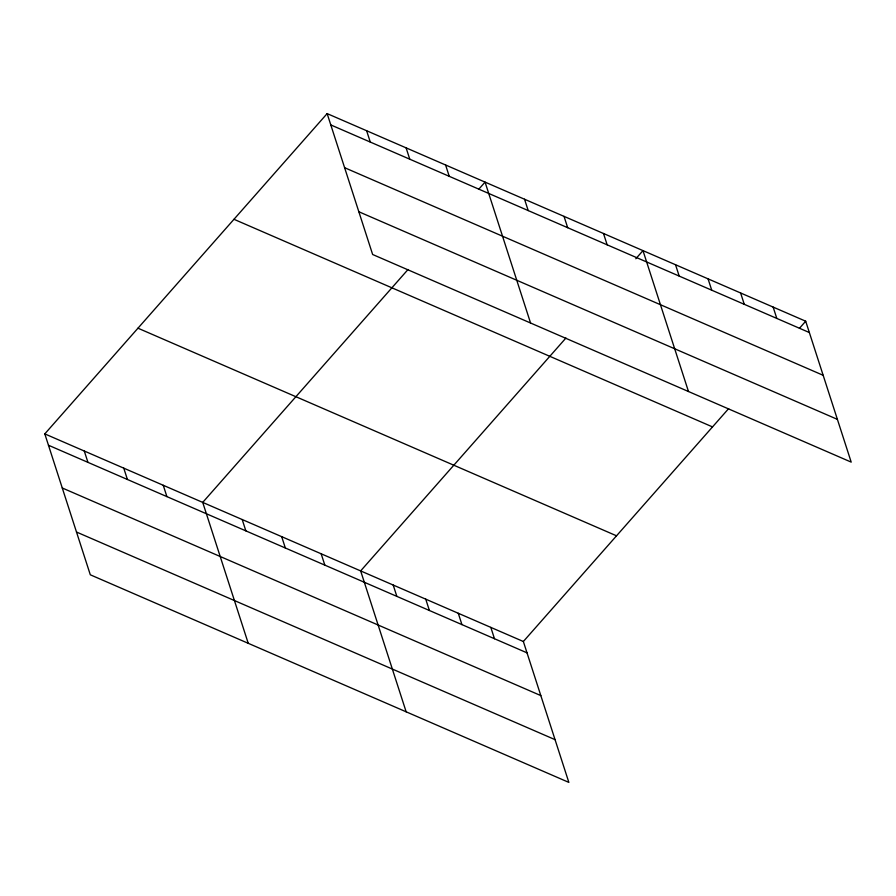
<?xml version="1.0" encoding="UTF-8"?>
<svg xmlns="http://www.w3.org/2000/svg" width="896" height="896" viewBox="0 0 896 896"><rect width="100%" height="100%" fill="white"/><g stroke="black" fill="none" stroke-linecap="round" stroke-linejoin="round"><path stroke-width="1.34" d="M44.8 433.888L523.354 641.502L568.859 782.398L90.306 574.795L44.8 433.888L327.141 113.602L805.694 321.205L851.2 462.112L372.646 254.498L327.141 113.602M408.016 269.517L202.72 502.398L248.237 643.306M478.789 189.224L485.061 182.112L530.566 323.008M565.936 338.027L360.651 570.909L406.157 711.816M635.813 258.754L642.981 250.622L688.486 391.518M523.354 641.502L728.65 408.61M799.422 328.328L805.694 321.205M330.803 124.936L809.357 332.55M344.613 167.698L823.166 375.301M358.837 211.747L837.39 419.362M233.968 219.296L712.522 426.91M137.973 328.194L616.526 535.808M48.462 445.234L527.016 652.848M62.272 487.984L540.826 695.598M76.496 532.034L555.061 739.648M773.147 307.093L776.81 318.438M740.611 292.97L744.274 304.315M708.064 278.858L711.726 290.203M675.528 264.734L679.19 276.08M603.501 233.498L607.163 244.832M564.021 216.362L567.683 227.707M524.541 199.237L528.203 210.582M445.581 164.976L449.243 176.322M406.101 147.851L409.763 159.197M366.621 130.726L370.283 142.072M490.818 627.379L494.48 638.725M458.27 613.267L461.933 624.613M425.734 599.144L429.397 610.49M393.187 585.032L396.85 596.378M321.16 553.784L324.834 565.13M281.68 536.659L285.342 547.994M242.2 519.534L245.862 530.869M163.24 485.274L166.902 496.619M123.76 468.149L127.422 479.483M84.28 451.013L87.942 462.358"/></g></svg>
